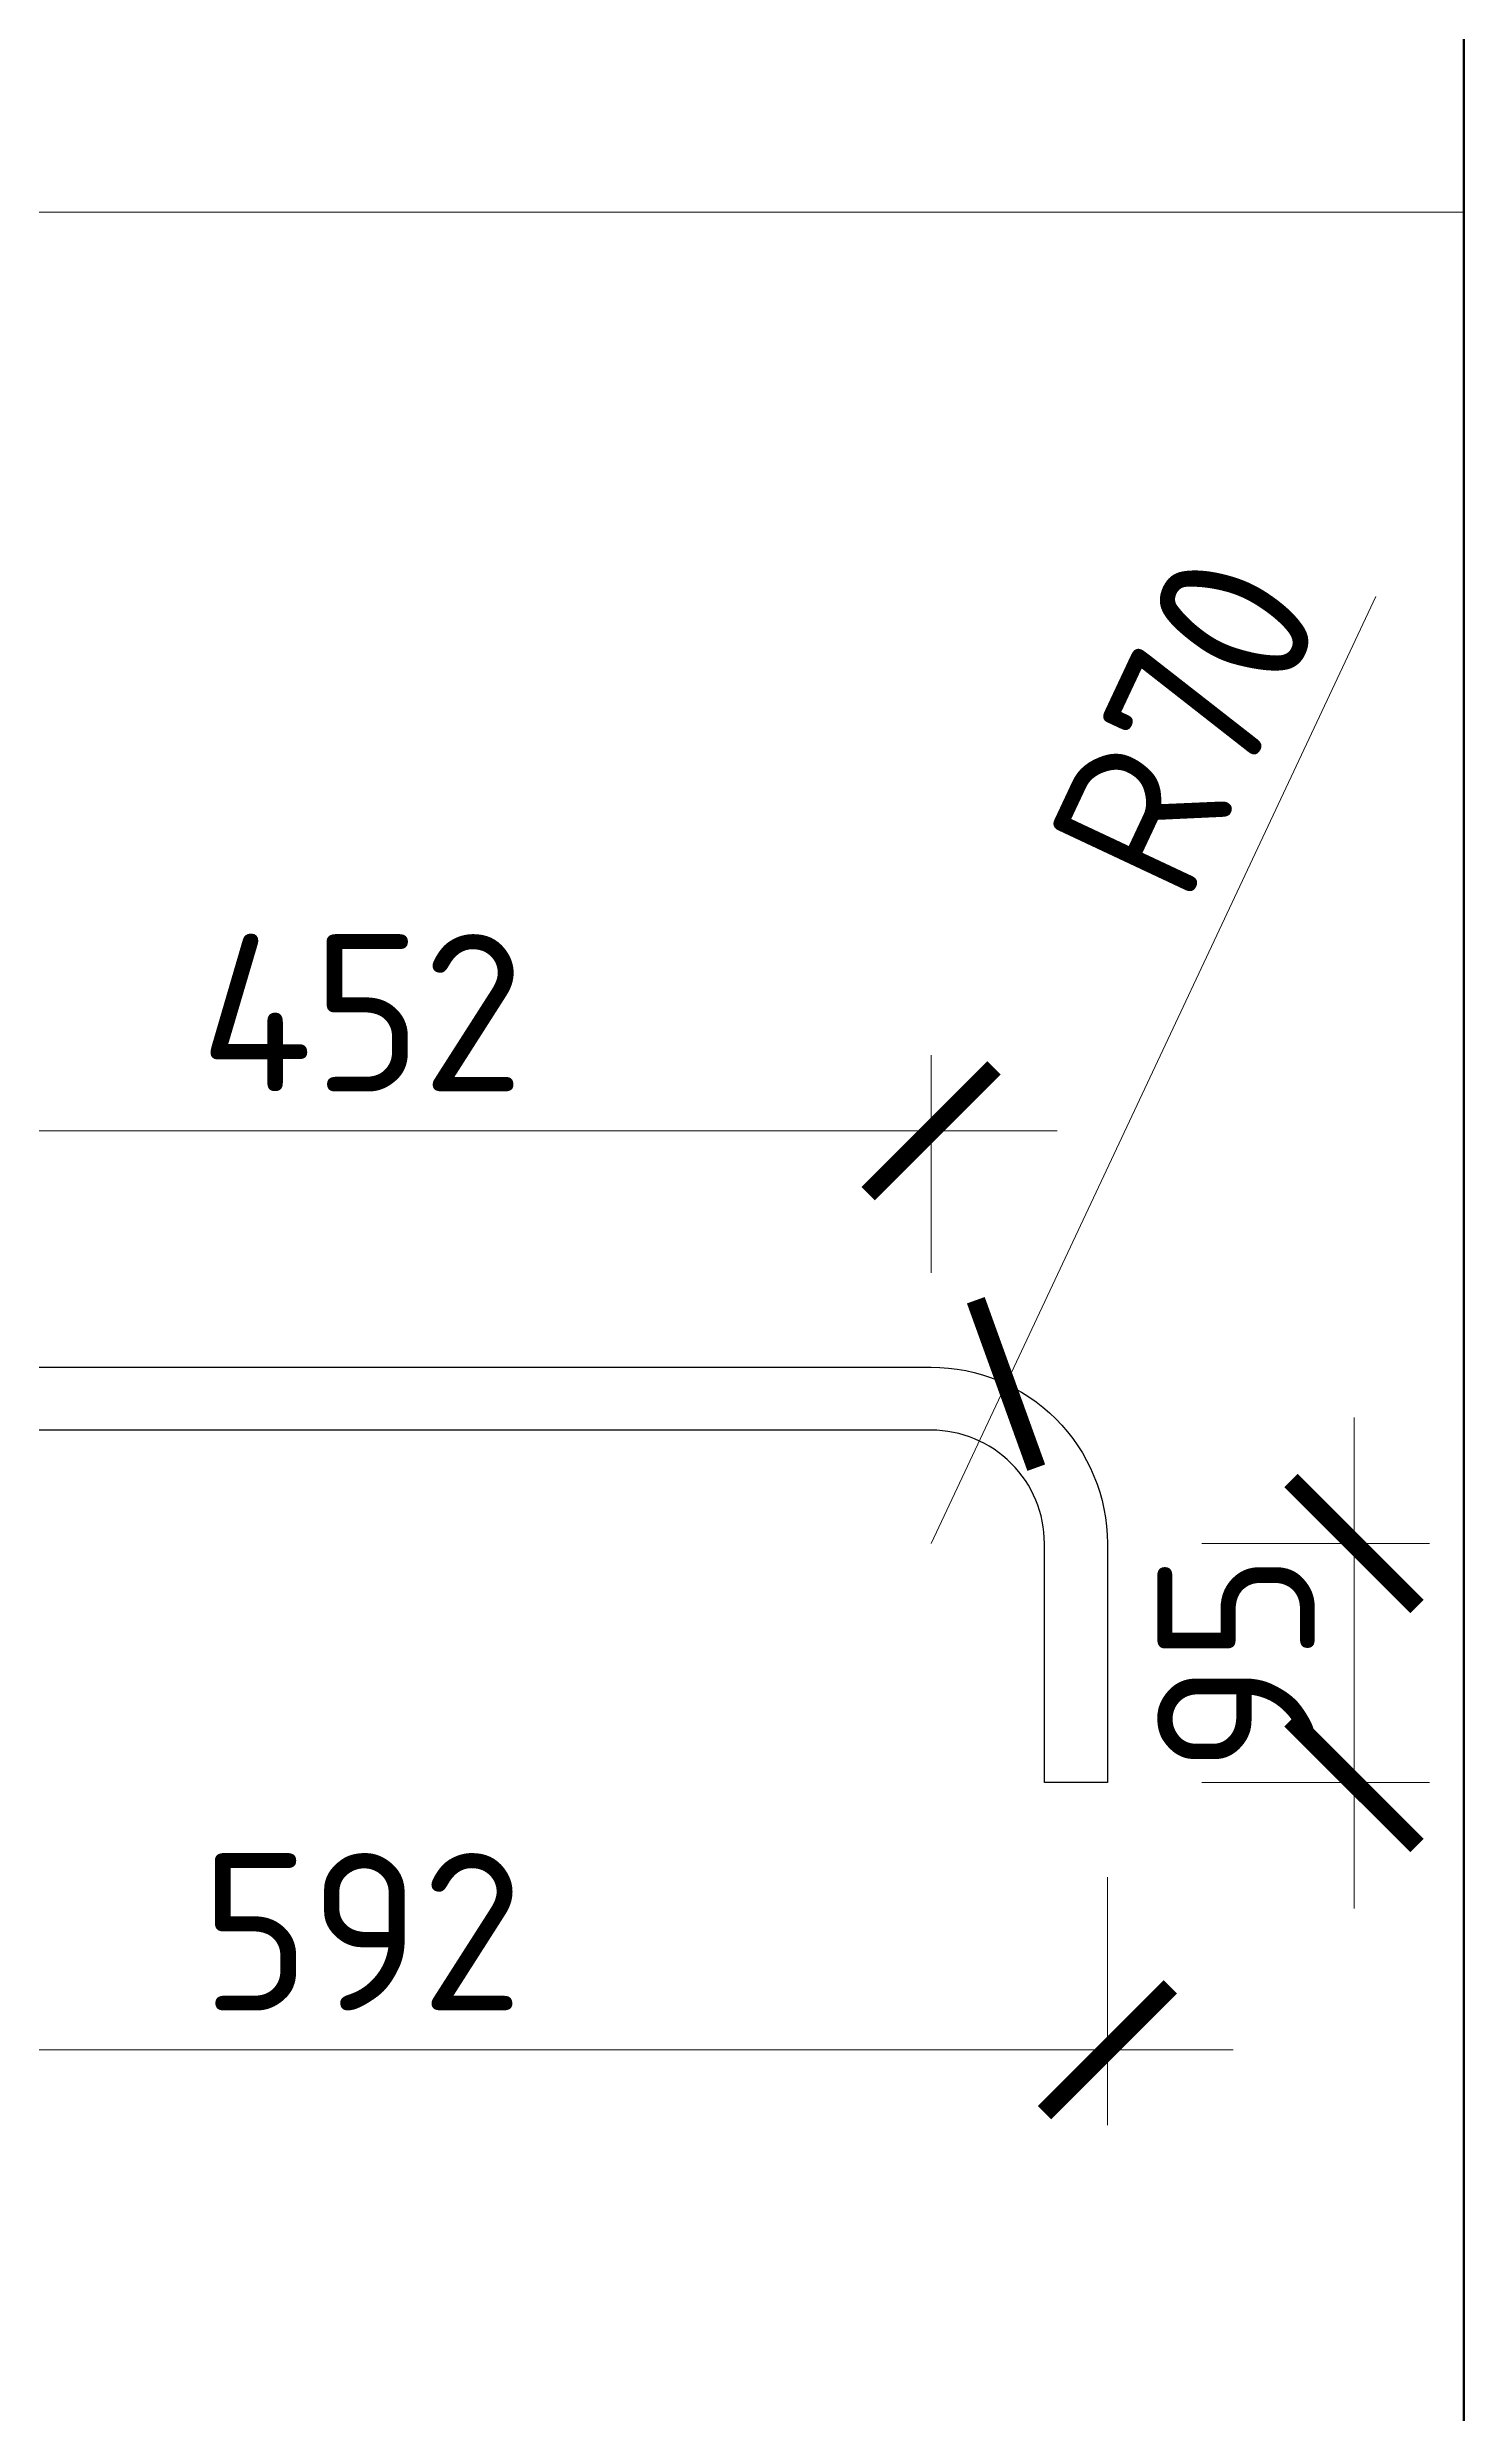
# Model space of a CAD drawing. Header units: millimetres. Extents: x -65574 to 111613, y -106550 to -50518.
# Drawn here: x 111042 to 111492, y -70594 to -69843 of the extents above; entities that cross this region are included whole.
import ezdxf

# ---------------------------------------------------------------- set-up
doc = ezdxf.new("R2010")
doc.units = ezdxf.units.MM
doc.layers.get('Defpoints').update_dxf_attribs({"color": 6})
doc.styles.add('GOST-2.304_Type-B', font='GOST Common.ttf')
doc.dimstyles.new('УРСТ', dxfattribs={"dimtxt": 2.5, "dimasz": 2, "dimexe": 1.2, "dimexo": 1.5, "dimtad": 1, "dimdec": 0, "dimrnd": 1, "dimtxsty": 'GOST-2.304_Type-B', "dimblk": 'ARCHTICK', "dimcen": 2, "dimdle": 2, "dimazin": 3, "dimtfac": 1, "dimtdec": 0, "dimtmove": 1, "dimatfit": 0, "dimldrblk": 'NONE', "dimlwd": 15, "dimlwe": 15, "dimarcsym": 0})

# ---------------------------------------------------------------- blocks, each defined once
blk = doc.blocks.new('*T36')
at = {"color": 7, "lineweight": 50, "transparency": 16777216}
for p, q in [((0, 0), (900, 0)), ((0, 0), (0, -6910)), ((900, 0), (900, -6910)), ((0, -6910), (900, -6910))]:
    blk.add_line(p, q, dxfattribs=at)
at = {"color": 7, "lineweight": 20, "transparency": 16777216}
for p, q in [((200, 0), (200, -6910)), ((0, -150), (900, -150)), ((0, -950), (900, -950)), ((0, -1750), (900, -1750)), ((0, -2750), (900, -2750)), ((0, -3550), (900, -3550)), ((200, -4350), (900, -4350)), ((0, -4990), (900, -4990))]:
    blk.add_line(p, q, dxfattribs=at)
at = {"color": 0, "lineweight": -2, "transparency": 16777216}
blk.add_line((0, -4350), (200, -4350), dxfattribs=at)
at = {"color": 7, "lineweight": 15, "transparency": 16777216}
blk.add_line((0, -5630), (900, -5630), dxfattribs=at)
at = {"color": 7, "lineweight": -2, "transparency": 16777216}
blk.add_line((0, -6270), (900, -6270), dxfattribs=at)
at = {"transparency": 16777216, "attachment_point": 5, "style": 'GOST-2.304_Type-B'}
for s, insert, char_height, width in [('Поз.', (100, -75), 50, 199.4), ('{\\H20x;Эскиз}', (550, -75), 2.5, 699.4), ('{\\H0.28571x;11}', (100, -550), 175, 199.4), ('12', (100, -1350), 50, 199.4), ('{\\H0.28571x;13}', (100, -2250), 175, 199.4), ('14', (100, -3150), 50, 199.4), ('{\\H0.28571x;15}', (100, -3950), 175, 199.4), ('Ф1', (100, -4670), 50, 199.4), ('Ф2', (100, -5310), 50, 199.4), ('Ф3', (100, -5950), 50, 199.4), ('Ф4', (100, -6590), 50, 199.4)]:
    blk.add_mtext(s, dxfattribs=dict(at, insert=insert, char_height=char_height, width=width))
blk = doc.blocks.new('_ArchTick')
at = {"color": 0, "linetype": 'ByBlock', "const_width": 0.15}
blk.add_lwpolyline([(-0.5, -0.5), (0.5, 0.5)], dxfattribs=at)
blk = doc.blocks.new('*D107')
at = {"color": 0, "lineweight": 15, "transparency": 16777216}
for p, q in [((110961.64, -70231.95), (110961.64, -70162.82)), ((111323.24, -70231.95), (111323.24, -70162.82)), ((110921.64, -70186.82), (111363.24, -70186.82))]:
    blk.add_line(p, q, dxfattribs=at)
at = {"layer": 'Defpoints', "color": 0, "lineweight": -2, "transparency": 16777216}
for p in [(111323.24, -70186.82), (110961.64, -70261.95), (111323.24, -70261.95)]:
    blk.add_point(p, dxfattribs=at)
at = {"color": 0, "lineweight": 15, "transparency": 16777216, "xscale": 40, "yscale": 40, "zscale": 40, "rotation": 180}
blk.add_blockref('_ArchTick', (110961.64, -70186.82), dxfattribs=at)
at = {"color": 0, "lineweight": 15, "transparency": 16777216, "xscale": 40, "yscale": 40, "zscale": 40}
blk.add_blockref('_ArchTick', (111323.24, -70186.82), dxfattribs=at)
at = {"color": 0, "lineweight": 15, "transparency": 16777216, "insert": (111142.44, -70149.32), "char_height": 50, "attachment_point": 5, "style": 'GOST-2.304_Type-B'}
blk.add_mtext('\\A1;452', dxfattribs=at)
blk = doc.blocks.new('_None')
blk = doc.blocks.new('*D108')
at = {"color": 0, "lineweight": 15, "transparency": 16777216}
for p, q in [((110905.64, -70423.95), (110905.64, -70502.82)), ((111379.24, -70423.95), (111379.24, -70502.82)), ((111419.24, -70478.82), (110865.64, -70478.82))]:
    blk.add_line(p, q, dxfattribs=at)
at = {"layer": 'Defpoints', "color": 0, "lineweight": -2, "transparency": 16777216}
for p in [(110905.64, -70393.95), (111379.24, -70393.95), (110905.64, -70478.82)]:
    blk.add_point(p, dxfattribs=at)
at = {"color": 0, "lineweight": 15, "transparency": 16777216, "xscale": 40, "yscale": 40, "zscale": 40, "rotation": 180}
blk.add_blockref('_ArchTick', (110905.64, -70478.82), dxfattribs=at)
at = {"color": 0, "lineweight": 15, "transparency": 16777216, "xscale": 40, "yscale": 40, "zscale": 40}
blk.add_blockref('_ArchTick', (111379.24, -70478.82), dxfattribs=at)
at = {"color": 0, "lineweight": 15, "transparency": 16777216, "insert": (111142.44, -70441.32), "char_height": 50, "attachment_point": 5, "style": 'GOST-2.304_Type-B'}
blk.add_mtext('\\A1;592', dxfattribs=at)
blk = doc.blocks.new('*D109')
at = {"color": 0, "lineweight": 15, "transparency": 16777216}
for p, q in [((111457.59, -70433.95), (111457.59, -70277.95)), ((111409.24, -70317.95), (111481.59, -70317.95)), ((111409.24, -70393.95), (111481.59, -70393.95))]:
    blk.add_line(p, q, dxfattribs=at)
at = {"layer": 'Defpoints', "color": 0, "lineweight": -2, "transparency": 16777216}
for p in [(111379.24, -70317.95), (111457.59, -70317.95), (111379.24, -70393.95)]:
    blk.add_point(p, dxfattribs=at)
at = {"color": 0, "lineweight": 15, "transparency": 16777216, "xscale": 40, "yscale": 40, "zscale": 40}
for p, rotation in [((111457.59, -70317.95), 90), ((111457.59, -70393.95), 270)]:
    blk.add_blockref('_ArchTick', p, dxfattribs=dict(at, rotation=rotation))
at = {"color": 0, "lineweight": 15, "transparency": 16777216, "insert": (111420.09, -70355.95), "char_height": 50, "attachment_point": 5, "rotation": 90, "style": 'GOST-2.304_Type-B'}
blk.add_mtext('\\A1;95', dxfattribs=at)
blk = doc.blocks.new('*D110')
at = {"color": 0, "lineweight": 15, "transparency": 16777216}
for p in [(111464.54, -70017.07), (111323.24, -70317.95)]:
    blk.add_line(p, (111347.04, -70267.26), dxfattribs=at)
at = {"layer": 'Defpoints', "color": 0, "lineweight": -2, "transparency": 16777216}
for p in [(111347.04, -70267.26), (111323.24, -70317.95)]:
    blk.add_point(p, dxfattribs=at)
at = {"color": 0, "lineweight": 15, "transparency": 16777216, "xscale": 40, "yscale": 40, "zscale": 40, "rotation": 244.8443818153568}
blk.add_blockref('_ArchTick', (111347.04, -70267.26), dxfattribs=at)
at = {"color": 0, "lineweight": 15, "transparency": 16777216, "insert": (111404.02, -70057.7), "char_height": 50, "attachment_point": 5, "rotation": 64.84438, "style": 'GOST-2.304_Type-B'}
blk.add_mtext('\\A1;R70', dxfattribs=at)

msp = doc.modelspace()

# ---------------------------------------------------------------- linework, layer by layer
at = {"color": 0, "lineweight": -2}
msp.add_lwpolyline([(110961.64, -70281.95), (110961.64, -70281.95, 0.414214), (110925.64, -70317.95), (110925.64, -70393.95), (110905.64, -70393.95), (110905.64, -70317.95, -0.414214), (110961.64, -70261.95), (111323.24, -70261.95), (111323.24, -70261.95, -0.414214), (111379.24, -70317.95), (111379.24, -70393.95), (111359.24, -70393.95), (111359.24, -70317.95, 0.414214), (111323.24, -70281.95)], format="xyb", close=True, dxfattribs=at)

# ---------------------------------------------------------------- block references
msp.add_blockref('*T36', (110592.44, -66344.92))

# ---------------------------------------------------------------- dimensions: what is measured, and where the dimension line sits
at = {"color": 0, "lineweight": 15}
dim = msp.add_radius_dim(center=(111323.24, -70317.95), mpoint=(111347.04, -70267.26), text='R70', dimstyle='УРСТ', override={"dimscale": 0}, dxfattribs=at)
dim.commit()
dim.dimension.update_dxf_attribs({"geometry": '*D110', "text_midpoint": (111437.97, -70073.64), "dimtype": 164})
for base, p1, p2, text, picture, middle in [((111323.24, -70186.82), (110961.64, -70261.95), (111323.24, -70261.95), '452', '*D107', (111142.44, -70149.32)), ((110905.64, -70478.82), (111379.24, -70393.95), (110905.64, -70393.95), '592', '*D108', (111142.44, -70441.32))]:
    dim = msp.add_linear_dim(base=base, p1=p1, p2=p2, text=text, dimstyle='УРСТ', override={"dimscale": 0}, dxfattribs=at)
    dim.commit()
    dim.dimension.update_dxf_attribs({"geometry": picture, "text_midpoint": middle})
dim = msp.add_linear_dim(base=(111457.59, -70317.95), p1=(111379.24, -70393.95), p2=(111379.24, -70317.95), angle=90, text='95', dimstyle='УРСТ', override={"dimscale": 0}, dxfattribs=at)
dim.commit()
dim.dimension.update_dxf_attribs({"geometry": '*D109', "text_midpoint": (111457.59, -70355.95), "dimtype": 160})

doc.saveas('drawing.dxf')
